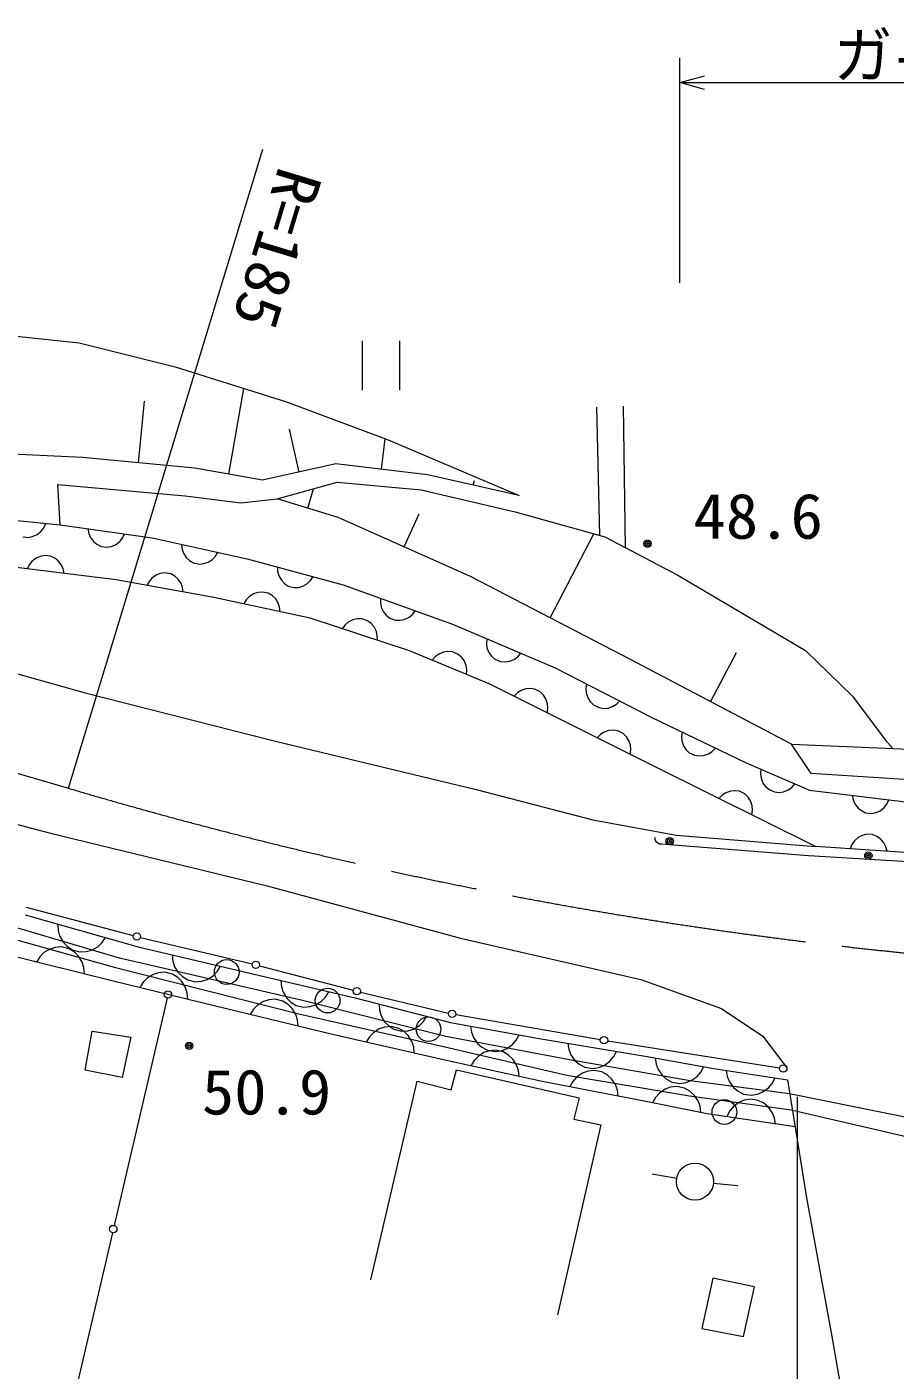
# Model space of a CAD drawing. Units: millimetres, scale not verified. Extents: x 40000 to 680000, y 20000 to 380000.
# Drawn here: x 170708 to 205850, y 262491 to 316857 of the extents above; entities that cross this region are included whole.
import ezdxf
from ezdxf.enums import TextEntityAlignment as Align

# ---------------------------------------------------------------- set-up
doc = ezdxf.new("R2010")
doc.units = ezdxf.units.MM
doc.header["$LTSCALE"] = 1000
doc.linetypes.add('CHAIN', pattern=[18.5, 12, -1.5, 3.5, -1.5])
for name, color, linetype, lineweight in [('M-BGD', 7, 'Continuous', 13), ('M-BGD-EXST', 7, 'Continuous', 13), ('M-BMK', 2, 'CHAIN', 13), ('M-STR-HTXT', 7, 'Continuous', 13)]:
    doc.layers.add(name, color=color, linetype=linetype, lineweight=lineweight)
doc.styles.add('ＭＳ ゴシック', font='')
doc.styles.get('ＭＳ ゴシック').set_extended_font_data('MS Gothic')

msp = doc.modelspace()

# ---------------------------------------------------------------- linework, layer by layer
at = {"layer": 'M-BGD'}
for p, q in [((169066, 304470), (172823, 304073)), ((172823, 304073), (176712, 303100)), ((184285, 304155), (184285, 302155)), ((185805, 302155), (185805, 304155)), ((176712, 303100), (181220, 301686)), ((178877, 298747), (179495, 302227)), ((175231, 299211), (175474, 301706)), ((181220, 301686), (185330, 300139)), ((193904, 296269), (193777, 301465)), ((194836, 301511), (194917, 295786)), ((181728, 298835), (181339, 300572)), ((185065, 298946), (185212, 300184)), ((185330, 300139), (190633, 297885)), ((172955, 299432), (167298, 299697)), ((177507, 298990), (172955, 299432)), ((183209, 299167), (180247, 298504)), ((186921, 298725), (183209, 299167)), ((180247, 298504), (177507, 298990)), ((190633, 297885), (186921, 298725)), ((188777, 298305), (188821, 298501)), ((172053, 296703), (171957, 298335)), ((171957, 298335), (177113, 297875)), ((180835, 297753), (183266, 298425)), ((182073, 297377), (182311, 298161)), ((183266, 298425), (186669, 298116)), ((186669, 298116), (190470, 297232)), ((177113, 297875), (179369, 297598)), ((179369, 297598), (180835, 297753)), ((183310, 297001), (180835, 297753)), ((169402, 296968), (172053, 296703)), ((188658, 294615), (183310, 297001)), ((185984, 295808), (186583, 297149)), ((190470, 297232), (194094, 296216)), ((170969, 296238), (171128, 296313)), ((171128, 296313), (171292, 296447)), ((171292, 296447), (171396, 296587)), ((171396, 296587), (171474, 296760)), ((172053, 296703), (175781, 296172)), ((173175, 296543), (173209, 296356)), ((173209, 296356), (173277, 296195)), ((174575, 296162), (174660, 296332)), ((191884, 292940), (193649, 296340)), ((170546, 296220), (170784, 296196)), ((170784, 296196), (170969, 296238)), ((173277, 296195), (173404, 296026)), ((173404, 296026), (173540, 295915)), ((173540, 295915), (173710, 295831)), ((173710, 295831), (173947, 295797)), ((173947, 295797), (174134, 295831)), ((174134, 295831), (174295, 295899)), ((174295, 295899), (174465, 296026)), ((174465, 296026), (174575, 296162)), ((175781, 296172), (179626, 295332)), ((176971, 295912), (176991, 295724)), ((194094, 296216), (197055, 294669)), ((170914, 295224), (170806, 295087)), ((171081, 295355), (170914, 295224)), ((171241, 295426), (171081, 295355)), ((171427, 295463), (171241, 295426)), ((171665, 295434), (171427, 295463)), ((171837, 295352), (171665, 295434)), ((171974, 295244), (171837, 295352)), ((172105, 295077), (171974, 295244)), ((176991, 295724), (177047, 295558)), ((177047, 295558), (177161, 295379)), ((177161, 295379), (177289, 295259)), ((177289, 295259), (177452, 295162)), ((178040, 295187), (178219, 295302)), ((178219, 295302), (178339, 295429)), ((178339, 295429), (178436, 295592)), ((179626, 295332), (183515, 294272)), ((174319, 294470), (168618, 295177)), ((170806, 295087), (170725, 294915)), ((172176, 294917), (172105, 295077)), ((172213, 294731), (172176, 294917)), ((175941, 294668), (175767, 294546)), ((176105, 294730), (175941, 294668)), ((176292, 294757), (176105, 294730)), ((176529, 294715), (176292, 294757)), ((176695, 294624), (176529, 294715)), ((177452, 295162), (177686, 295111)), ((177686, 295111), (177875, 295131)), ((177875, 295131), (178040, 295187)), ((180847, 294999), (180857, 294810)), ((180857, 294810), (180905, 294642)), ((197055, 294669), (202226, 291619)), ((178280, 293762), (174319, 294470)), ((175652, 294414), (175562, 294248)), ((175767, 294546), (175652, 294414)), ((176827, 294509), (176695, 294624)), ((176949, 294335), (176827, 294509)), ((177011, 294172), (176949, 294335)), ((177038, 293984), (177011, 294172)), ((180905, 294642), (181010, 294457)), ((181010, 294457), (181131, 294331)), ((181131, 294331), (181289, 294226)), ((181289, 294226), (181520, 294163)), ((181520, 294163), (181710, 294173)), ((181710, 294173), (181878, 294221)), ((181878, 294221), (182062, 294326)), ((182062, 294326), (182189, 294447)), ((182189, 294447), (182294, 294605)), ((183515, 294272), (187934, 292681)), ((195110, 291266), (188658, 294615)), ((182169, 292923), (178280, 293762)), ((179588, 293664), (179492, 293501)), ((179708, 293792), (179588, 293664)), ((179886, 293907), (179708, 293792)), ((180052, 293963), (179886, 293907)), ((180241, 293984), (180052, 293963)), ((180475, 293933), (180241, 293984)), ((180638, 293836), (180475, 293933)), ((180766, 293717), (180638, 293836)), ((180881, 293539), (180766, 293717)), ((185019, 293730), (185014, 293541)), ((180937, 293373), (180881, 293539)), ((180958, 293184), (180937, 293373)), ((185014, 293541), (185048, 293369)), ((185048, 293369), (185139, 293177)), ((185139, 293177), (185249, 293042)), ((185249, 293042), (185398, 292924)), ((186177, 292963), (186313, 293073)), ((186313, 293073), (186430, 293222)), ((186191, 291597), (182169, 292923)), ((183581, 292647), (183468, 292495)), ((183714, 292761), (183581, 292647)), ((183903, 292857), (183714, 292761)), ((184074, 292895), (183903, 292857)), ((184264, 292896), (184074, 292895)), ((184492, 292821), (184264, 292896)), ((184644, 292707), (184492, 292821)), ((184758, 292575), (184644, 292707)), ((184854, 292385), (184758, 292575)), ((185398, 292924), (185624, 292843)), ((185624, 292843), (185814, 292838)), ((185814, 292838), (185985, 292872)), ((185985, 292872), (186177, 292963)), ((187934, 292681), (192089, 290913)), ((184892, 292215), (184854, 292385)), ((184893, 292025), (184892, 292215)), ((189321, 292091), (189306, 291901)), ((166180, 291853), (173064, 289901)), ((189417, 290271), (186191, 291597)), ((187375, 291467), (187235, 291363)), ((187571, 291549), (187375, 291467)), ((187744, 291575), (187571, 291549)), ((187933, 291562), (187744, 291575)), ((188155, 291471), (187933, 291562)), ((188298, 291347), (188155, 291471)), ((189306, 291901), (189330, 291728)), ((189330, 291728), (189409, 291531)), ((189409, 291531), (189512, 291390)), ((190576, 291361), (190702, 291503)), ((198381, 289542), (199429, 291531)), ((202226, 291619), (204126, 289763)), ((187235, 291363), (187111, 291219)), ((188403, 291207), (188298, 291347)), ((188485, 291011), (188403, 291207)), ((188511, 290838), (188485, 291011)), ((189512, 291390), (189654, 291264)), ((189654, 291264), (189875, 291170)), ((189875, 291170), (190064, 291155)), ((190064, 291155), (190238, 291179)), ((190238, 291179), (190434, 291258)), ((190434, 291258), (190576, 291361)), ((192089, 290913), (195978, 288924)), ((201651, 287819), (195110, 291266)), ((188498, 290649), (188511, 290838)), ((173064, 289901), (180770, 287949)), ((196135, 286912), (189417, 290271)), ((190560, 289901), (190426, 289767)), ((190708, 289995), (190560, 289901)), ((190909, 290062), (190708, 289995)), ((191083, 290075), (190909, 290062)), ((191271, 290049), (191083, 290075)), ((191486, 289941), (191271, 290049)), ((191620, 289807), (191486, 289941)), ((191714, 289659), (191620, 289807)), ((193365, 290260), (193337, 290072)), ((193337, 290072), (193349, 289898)), ((193349, 289898), (193414, 289696)), ((191781, 289458), (191714, 289659)), ((191768, 289096), (191795, 289284)), ((191795, 289284), (191781, 289458)), ((193414, 289696), (193507, 289548)), ((193507, 289548), (193640, 289412)), ((193640, 289412), (193853, 289303)), ((193853, 289303), (194041, 289275)), ((194041, 289275), (194215, 289286)), ((194215, 289286), (194417, 289352)), ((194417, 289352), (194566, 289444)), ((194566, 289444), (194701, 289577)), ((204126, 289763), (205452, 287995)), ((195978, 288924), (199823, 287068)), ((193919, 288222), (193785, 288087)), ((194067, 288315), (193919, 288222)), ((194268, 288383), (194067, 288315)), ((194442, 288396), (194268, 288383)), ((194630, 288369), (194442, 288396)), ((194845, 288262), (194630, 288369)), ((194979, 288128), (194845, 288262)), ((197225, 288322), (197201, 288134)), ((180770, 287949), (188888, 285996)), ((195073, 287980), (194979, 288128)), ((195140, 287779), (195073, 287980)), ((195126, 287417), (195153, 287604)), ((195153, 287604), (195140, 287779)), ((197201, 288134), (197216, 287960)), ((197216, 287960), (197286, 287759)), ((197286, 287759), (197382, 287613)), ((197382, 287613), (197518, 287481)), ((198443, 287534), (198576, 287670)), ((202449, 286642), (201651, 287819)), ((201651, 287819), (214418, 287287)), ((205452, 287995), (205761, 287647)), ((159228, 287553), (171669, 284217)), ((197518, 287481), (197734, 287377)), ((197734, 287377), (197923, 287352)), ((197923, 287352), (198097, 287368)), ((198097, 287368), (198297, 287438)), ((198297, 287438), (198443, 287534)), ((199823, 287068), (202386, 285963)), ((202632, 283686), (196135, 286912)), ((200416, 286812), (200400, 286623)), ((200400, 286623), (200423, 286450)), ((211426, 286044), (202449, 286642)), ((188888, 285996), (193614, 284763)), ((200423, 286450), (200501, 286253)), ((200501, 286253), (200603, 286111)), ((200603, 286111), (200745, 285985)), ((200745, 285985), (200965, 285890)), ((201328, 285897), (201525, 285975)), ((201525, 285975), (201667, 286077)), ((201667, 286077), (201793, 286219)), ((198845, 285767), (198712, 285633)), ((198993, 285862), (198845, 285767)), ((199194, 285929), (198993, 285862)), ((199368, 285943), (199194, 285929)), ((199556, 285917), (199368, 285943)), ((199771, 285810), (199556, 285917)), ((199906, 285676), (199771, 285810)), ((200000, 285529), (199906, 285676)), ((200068, 285328), (200000, 285529)), ((200965, 285890), (201154, 285873)), ((201154, 285873), (201328, 285897)), ((202386, 285963), (207316, 285365)), ((204107, 285755), (204145, 285569)), ((204145, 285569), (204216, 285409)), ((205515, 285403), (205596, 285574)), ((200055, 284966), (200081, 285153)), ((200081, 285153), (200068, 285328)), ((204216, 285409), (204347, 285242)), ((204347, 285242), (204485, 285135)), ((204485, 285135), (204656, 285053)), ((204656, 285053), (204895, 285024)), ((204895, 285024), (205080, 285062)), ((205080, 285062), (205240, 285134)), ((205240, 285134), (205407, 285264)), ((205407, 285264), (205515, 285403)), ((193614, 284763), (197005, 284147)), ((171669, 284217), (180440, 282090)), ((196131, 284016), (196133, 284046)), ((196137, 283965), (196131, 284016)), ((196162, 283903), (196137, 283965)), ((196189, 283861), (196162, 283903)), ((196226, 283828), (196189, 283861)), ((196284, 283793), (196226, 283828)), ((196333, 283779), (196284, 283793)), ((197005, 284147), (202632, 283686)), ((204199, 283912), (204099, 283768)), ((204358, 284051), (204199, 283912)), ((204514, 284131), (204358, 284051)), ((204698, 284179), (204514, 284131)), ((204937, 284163), (204698, 284179)), ((205113, 284091), (204937, 284163)), ((205256, 283991), (205113, 284091)), ((205396, 283832), (205256, 283991)), ((205476, 283676), (205396, 283832)), ((196413, 283773), (196333, 283779)), ((196712, 283750), (196413, 283773)), ((202346, 283307), (196712, 283750)), ((211107, 282783), (202346, 283307)), ((211205, 283111), (202632, 283686)), ((204099, 283768), (204027, 283593)), ((205523, 283492), (205476, 283676)), ((180440, 282090), (188259, 279970)), ((174453, 279169), (166891, 281384)), ((170685, 281225), (175016, 280079)), ((166661, 280926), (174300, 278787)), ((170634, 280917), (175217, 279619)), ((171963, 280541), (171975, 280288)), ((171975, 280288), (172035, 280063)), ((172035, 280063), (172173, 279816)), ((173745, 279787), (173887, 279996)), ((175307, 280006), (179828, 278930)), ((171637, 279534), (171395, 279388)), ((171860, 279602), (171637, 279534)), ((172112, 279622), (171860, 279602)), ((172423, 279545), (172112, 279622)), ((172173, 279816), (172333, 279646)), ((172333, 279646), (172542, 279504)), ((172637, 279410), (172423, 279545)), ((172542, 279504), (172850, 279416)), ((173103, 279428), (173328, 279489)), ((173328, 279489), (173575, 279627)), ((173575, 279627), (173745, 279787)), ((175217, 279619), (179914, 278511)), ((188259, 279970), (195557, 278302)), ((174147, 278253), (169984, 279284)), ((171230, 279222), (171095, 279009)), ((171395, 279388), (171230, 279222)), ((172802, 279245), (172637, 279410)), ((172948, 279003), (172802, 279245)), ((172850, 279416), (173103, 279428)), ((173016, 278780), (172948, 279003)), ((181862, 277450), (174453, 279169)), ((176592, 279295), (176615, 279043)), ((176615, 279043), (176686, 278820)), ((173036, 278528), (173016, 278780)), ((174300, 278787), (181709, 276916)), ((175818, 278502), (175576, 278355)), ((176041, 278570), (175818, 278502)), ((176293, 278591), (176041, 278570)), ((176603, 278515), (176293, 278591)), ((176818, 278380), (176603, 278515)), ((176686, 278820), (176835, 278580)), ((176983, 278215), (176818, 278380)), ((176835, 278580), (177002, 278417)), ((177002, 278417), (177217, 278284)), ((178003, 278305), (178243, 278453)), ((178243, 278453), (178406, 278620)), ((178406, 278620), (178539, 278836)), ((179914, 278511), (184001, 277557)), ((180119, 278857), (183915, 277864)), ((178348, 277221), (174147, 278253)), ((175412, 278189), (175277, 277975)), ((175576, 278355), (175412, 278189)), ((177130, 277974), (176983, 278215)), ((177199, 277751), (177130, 277974)), ((177217, 278284), (177528, 278211)), ((177528, 278211), (177780, 278234)), ((177780, 278234), (178003, 278305)), ((180984, 278261), (181007, 278010)), ((181007, 278010), (181079, 277787)), ((195557, 278302), (198823, 277121)), ((176384, 277549), (174238, 268346)), ((177219, 277499), (177199, 277751)), ((180284, 277412), (180042, 277264)), ((180506, 277481), (180284, 277412)), ((180758, 277503), (180506, 277481)), ((181069, 277427), (180758, 277503)), ((181284, 277293), (181069, 277427)), ((181079, 277787), (181228, 277547)), ((181228, 277547), (181395, 277385)), ((181450, 277129), (181284, 277293)), ((181395, 277385), (181611, 277252)), ((187668, 275999), (181862, 277450)), ((182174, 277203), (182396, 277274)), ((182396, 277274), (182637, 277423)), ((182637, 277423), (182799, 277591)), ((182799, 277591), (182931, 277806)), ((184001, 277557), (187858, 276564)), ((184206, 277791), (187772, 276944)), ((184961, 277309), (184979, 277057)), ((183084, 276076), (178348, 277221)), ((179879, 277098), (179744, 276884)), ((180042, 277264), (179879, 277098)), ((181597, 276888), (181450, 277129)), ((181667, 276665), (181597, 276888)), ((181611, 277252), (181922, 277180)), ((181709, 276916), (187629, 275579)), ((181922, 277180), (182174, 277203)), ((184979, 277057), (185045, 276833)), ((185045, 276833), (185189, 276590)), ((186761, 276598), (186898, 276811)), ((188065, 276884), (193919, 275868)), ((198823, 277121), (200491, 276009)), ((173072, 274638), (173344, 276205)), ((173344, 276205), (174911, 275967)), ((181688, 276413), (181667, 276665)), ((184972, 276299), (184733, 276149)), ((185194, 276371), (184972, 276299)), ((185189, 276590), (185353, 276424)), ((185446, 276395), (185194, 276371)), ((185353, 276424), (185565, 276286)), ((185758, 276324), (185446, 276395)), ((185565, 276286), (185875, 276207)), ((185974, 276192), (185758, 276324)), ((185875, 276207), (186128, 276224)), ((186142, 276030), (185974, 276192)), ((186128, 276224), (186351, 276291)), ((186351, 276291), (186595, 276434)), ((186595, 276434), (186761, 276598)), ((187858, 276564), (191449, 275914)), ((188669, 276417), (188705, 276166)), ((174911, 275967), (174571, 274332)), ((187744, 275006), (183084, 276076)), ((184571, 275981), (184439, 275765)), ((184733, 276149), (184571, 275981)), ((186292, 275791), (186142, 276030)), ((186365, 275569), (186292, 275791)), ((192671, 275044), (187668, 275999)), ((188705, 276166), (188788, 275948)), ((188788, 275948), (188949, 275716)), ((188949, 275716), (189125, 275562)), ((190130, 275502), (190362, 275664)), ((190362, 275664), (190516, 275839)), ((190516, 275839), (190638, 276061)), ((191449, 275914), (195726, 275197)), ((192601, 275721), (192640, 275471)), ((194215, 275819), (201175, 274720)), ((200491, 276009), (201464, 274723)), ((186389, 275317), (186365, 275569)), ((187629, 275579), (192556, 274433)), ((188967, 275188), (188807, 275018)), ((189205, 275340), (188967, 275188)), ((189125, 275562), (189347, 275441)), ((189426, 275414), (189205, 275340)), ((189347, 275441), (189661, 275384)), ((189678, 275441), (189426, 275414)), ((189661, 275384), (189912, 275420)), ((189990, 275372), (189678, 275441)), ((189912, 275420), (190130, 275502)), ((190207, 275242), (189990, 275372)), ((190377, 275082), (190207, 275242)), ((192640, 275471), (192726, 275254)), ((192726, 275254), (192890, 275024)), ((194304, 274989), (194455, 275167)), ((194455, 275167), (194574, 275390)), ((195726, 275197), (198514, 274701)), ((196136, 275124), (196172, 274874)), ((174571, 274332), (173072, 274638)), ((191563, 274166), (187744, 275006)), ((187878, 273836), (188091, 274641)), ((188091, 274641), (193061, 273505)), ((188807, 275018), (188677, 274801)), ((190529, 274844), (190377, 275082)), ((190604, 274623), (190529, 274844)), ((190630, 274371), (190604, 274623)), ((197559, 274204), (192671, 275044)), ((192890, 275024), (193067, 274872)), ((193067, 274872), (193291, 274754)), ((193413, 274586), (193194, 274506)), ((193291, 274754), (193606, 274701)), ((193664, 274620), (193413, 274586)), ((193606, 274701), (193856, 274740)), ((193978, 274560), (193664, 274620)), ((193856, 274740), (194073, 274825)), ((194199, 274436), (193978, 274560)), ((194073, 274825), (194304, 274989)), ((196172, 274874), (196255, 274656)), ((196255, 274656), (196417, 274424)), ((197831, 274375), (197984, 274551)), ((197984, 274551), (198105, 274774)), ((198514, 274701), (201493, 274242)), ((199015, 274624), (199058, 274374)), ((184635, 266144), (186505, 274191)), ((186505, 274191), (187878, 273836)), ((195764, 273364), (191563, 274166)), ((192556, 274433), (197521, 273593)), ((192805, 274173), (192682, 273952)), ((192960, 274347), (192805, 274173)), ((193194, 274506), (192960, 274347)), ((194373, 274281), (194199, 274436)), ((194532, 274047), (194373, 274281)), ((194612, 273828), (194532, 274047)), ((196417, 274424), (196593, 274271)), ((196593, 274271), (196815, 274150)), ((196815, 274150), (197130, 274094)), ((197130, 274094), (197381, 274131)), ((197381, 274131), (197599, 274214)), ((201570, 273669), (197559, 274204)), ((197599, 274214), (197831, 274375)), ((199058, 274374), (199146, 274158)), ((199146, 274158), (199313, 273930)), ((200728, 273915), (200877, 274094)), ((200877, 274094), (200992, 274319)), ((201493, 274242), (202256, 269467)), ((193061, 273505), (192848, 272653)), ((194646, 273577), (194612, 273828)), ((196151, 273531), (196025, 273312)), ((196307, 273704), (196151, 273531)), ((196543, 273861), (196307, 273704)), ((196762, 273939), (196543, 273861)), ((197013, 273971), (196762, 273939)), ((197327, 273908), (197013, 273971)), ((197547, 273782), (197327, 273908)), ((197521, 273593), (201646, 273020)), ((197719, 273626), (197547, 273782)), ((197876, 273390), (197719, 273626)), ((199313, 273930), (199493, 273781)), ((199493, 273781), (199718, 273666)), ((199718, 273666), (200034, 273617)), ((200034, 273617), (200284, 273659)), ((200284, 273659), (200499, 273748)), ((200499, 273748), (200728, 273915)), ((210132, 271956), (201570, 273669)), ((198247, 272867), (195764, 273364)), ((197955, 273171), (197876, 273390)), ((197986, 272920), (197955, 273171)), ((199149, 272974), (199034, 272749)), ((199297, 273154), (199149, 272974)), ((199525, 273322), (199297, 273154)), ((199740, 273411), (199525, 273322)), ((199990, 273454), (199740, 273411)), ((200306, 273407), (199990, 273454)), ((200532, 273292), (200306, 273407)), ((200711, 273144), (200532, 273292)), ((200879, 272916), (200711, 273144)), ((201646, 273020), (210077, 271077)), ((193936, 272416), (192185, 264724)), ((192848, 272653), (193936, 272416)), ((201799, 272333), (198247, 272867)), ((200968, 272700), (200879, 272916)), ((201012, 272451), (200968, 272700)), ((197008, 270248), (196022, 270418)), ((198494, 270053), (199490, 269962)), ((202256, 269467), (203285, 263858)), ((174170, 268053), (172024, 258850)), ((198476, 266218), (198031, 264180)), ((200161, 265860), (198476, 266218)), ((199711, 263849), (200161, 265860)), ((198031, 264180), (199711, 263849)), ((203285, 263858), (203848, 260600))]:
    msp.add_line(p, q, dxfattribs=at)
for centre, radius in [((195827, 295941), 150), ((195827, 295941), 90), ((195827, 295941), 30), ((196724, 283899), 150), ((196724, 283899), 90), ((196724, 283899), 30), ((204767, 283313), 150), ((204767, 283313), 90), ((204767, 283313), 30), ((175161, 280041), 150), ((178797, 278604), 500), ((179974, 278895), 150), ((176418, 277695), 150), ((182879, 277448), 500), ((184060, 277826), 150), ((186961, 276291), 500), ((187918, 276909), 150), ((177277, 275618), 150), ((177277, 275618), 90), ((177277, 275618), 30), ((194067, 275843), 150), ((201323, 274697), 150), ((198939, 272935), 500), ((197747, 270121), 750), ((174204, 268200), 150)]:
    msp.add_circle(centre, radius, dxfattribs=at)
at = {"layer": 'M-BGD-EXST'}
msp.add_line((201891, 273546), (201891, 255460), dxfattribs=at)
at = {"layer": 'M-BMK'}
msp.add_line((168102, 287297), (172391, 286041), dxfattribs=at)
msp.add_arc((224905, 463431), 185000, 253.50928, 273.12752, dxfattribs=at)
at = {"layer": 'M-STR-HTXT'}
for p, q in [((197138, 306503), (197138, 315599)), ((197138, 314599), (198138, 314879)), ((198138, 314319), (197138, 314599)), ((197138, 314599), (228925, 314599)), ((172391, 286041), (180258, 311913))]:
    msp.add_line(p, q, dxfattribs=at)

# ---------------------------------------------------------------- texts
at = {"layer": 'M-BGD', "style": 'ＭＳ ゴシック', "width": 1.05}
for s, p in [('48.6', (197689, 295590)), ('50.9', (177790, 272287))]:
    msp.add_text(s, height=1833, dxfattribs=at).set_placement(p, align=Align.BOTTOM_LEFT)
at = {"layer": 'M-STR-HTXT', "style": 'ＭＳ ゴシック', "width": 0.95}
msp.add_text('ガ-ドレ-ル L=33.0', height=1833, dxfattribs=at).set_placement((203359, 314247), align=Align.BOTTOM_LEFT)
at = {"layer": 'M-STR-HTXT', "style": 'ＭＳ ゴシック', "width": 1.05}
msp.add_text('R=185', height=1833, rotation=253.1, dxfattribs=at).set_placement((180393, 311440), align=Align.BOTTOM_LEFT)

doc.saveas('drawing.dxf')
